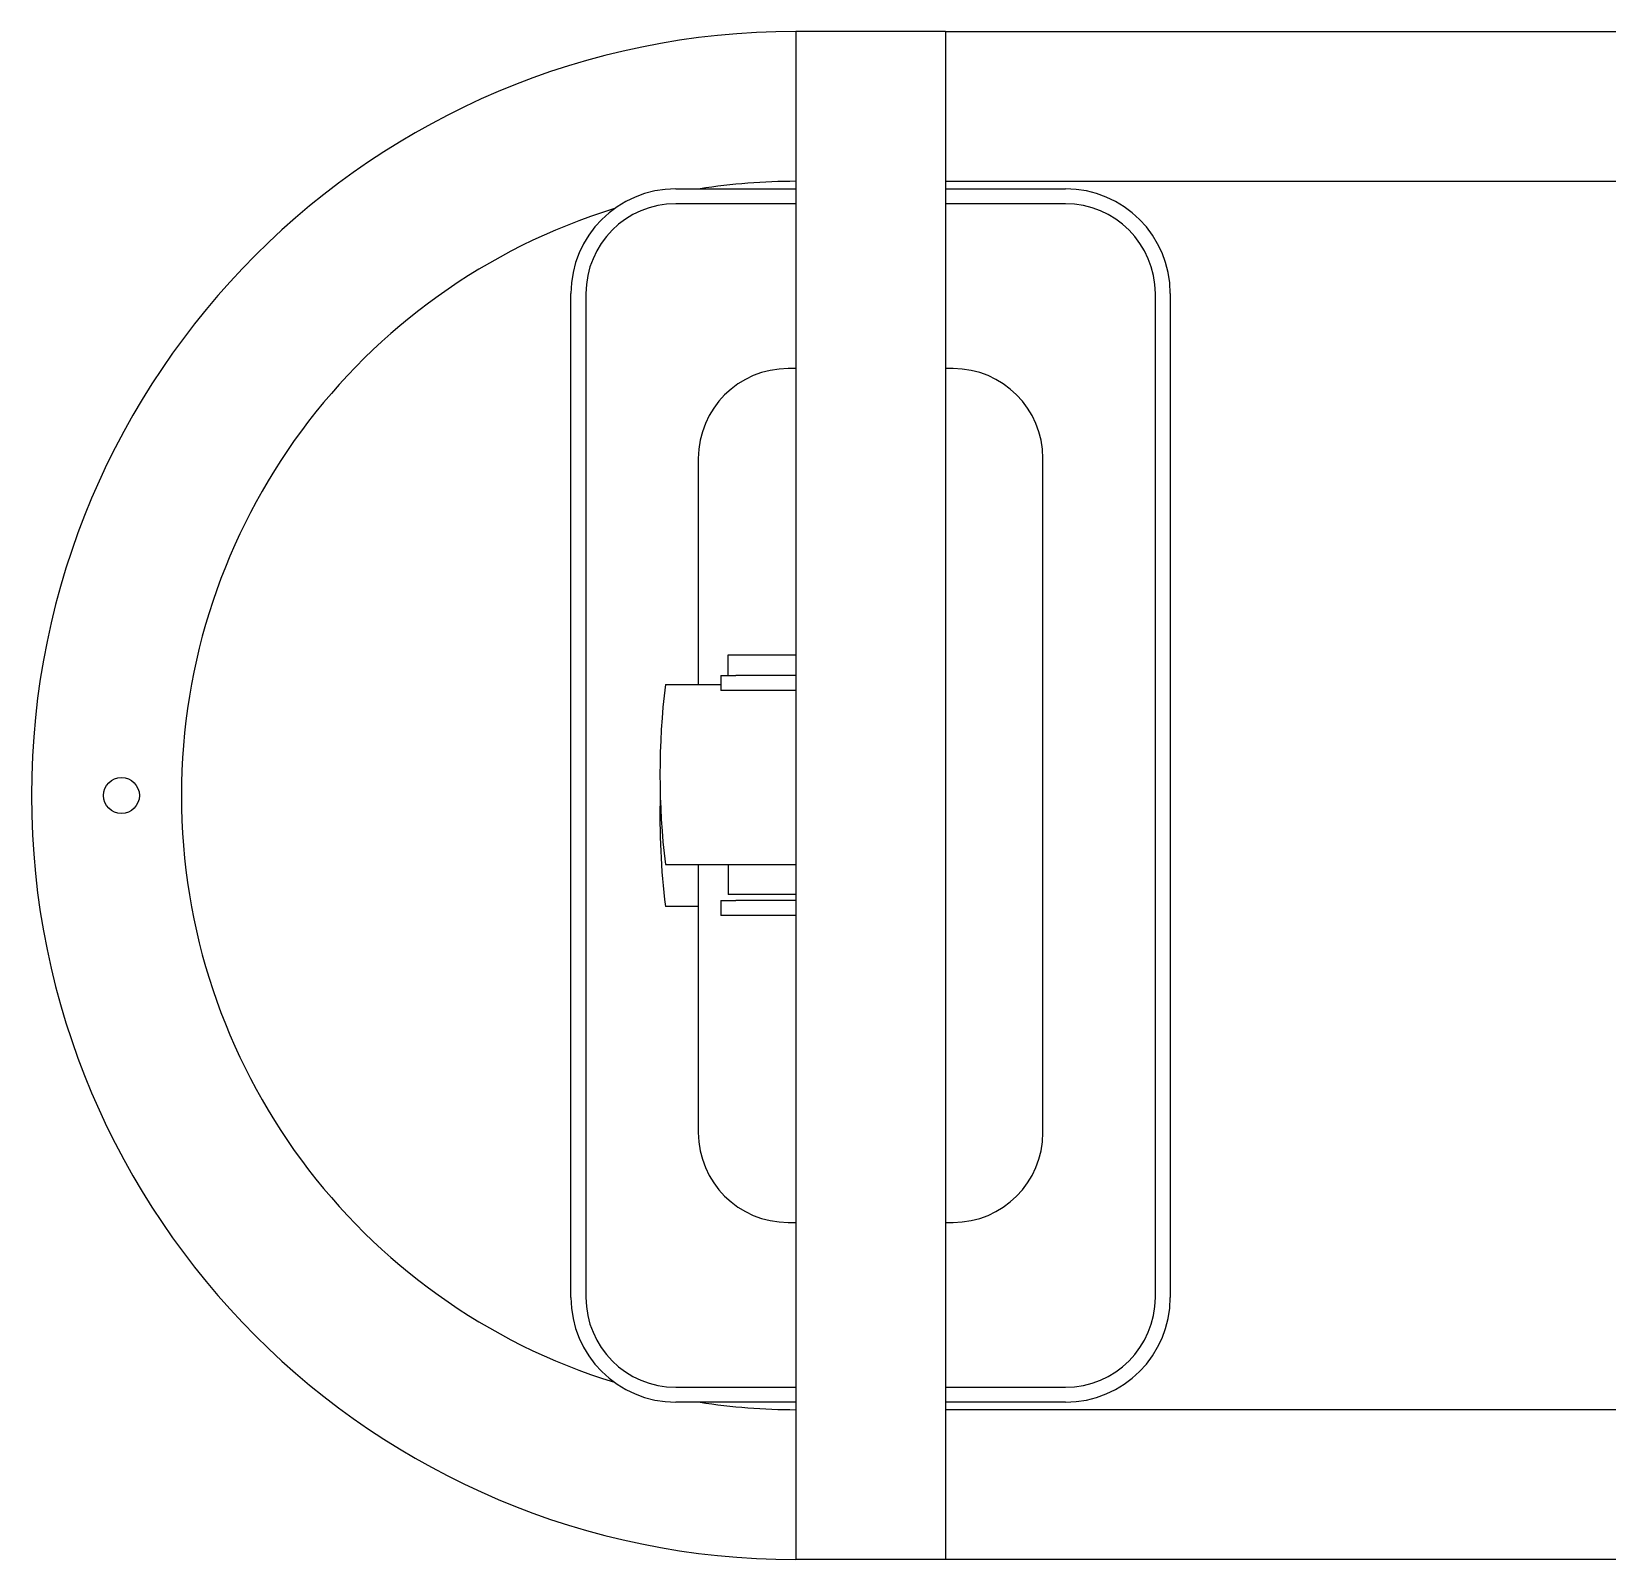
# Model space of a CAD drawing. Header units: millimetres. Extents: x -396 to 32754, y 354 to 22128.
# Drawn here: x 13467 to 13993, y 1217 to 1727 of the extents above; entities that cross this region are included whole.
import ezdxf

# ---------------------------------------------------------------- set-up
doc = ezdxf.new("R2010")
doc.units = ezdxf.units.MM
doc.layers.add('equipments', color=250, linetype='Continuous')
doc.layers.add('furniture', color=26, linetype='Continuous')

# ---------------------------------------------------------------- blocks, each defined once
blk = doc.blocks.new('Fit13')
at = {"layer": 'equipments'}
for p, q in [((-804, 679.31), (-804, 169.31)), ((-754, 679.31), (-804, 679.31)), ((-754, 679.31), (-754, 169.31)), ((-754, 679.31), (-155, 679.31)), ((-844, 626.81), (-804, 626.81)), ((-754, 629.31), (-155, 629.31)), ((-754, 626.81), (-714, 626.81)), ((-804, 621.81), (-844, 621.81)), ((-714, 621.81), (-754, 621.81)), ((-879, 256.81), (-879, 591.81)), ((-874, 591.81), (-874, 256.81)), ((-684, 256.81), (-684, 591.81)), ((-679, 591.81), (-679, 256.81)), ((-804, 566.81), (-806.5, 566.81)), ((-751.5, 566.81), (-754, 566.81)), ((-836.5, 536.81), (-836.5, 461.31)), ((-721.5, 311.81), (-721.5, 536.81)), ((-826.5, 471.31), (-814, 471.31)), ((-826.5, 464.31), (-826.5, 471.31)), ((-814, 471.31), (-804, 471.31)), ((-829, 464.31), (-824, 464.31)), ((-829, 464.31), (-829, 459.31)), ((-804, 464.31), (-824, 464.31)), ((-847.5, 461.31), (-829, 461.31)), ((-824, 459.31), (-829, 459.31)), ((-804, 459.31), (-824, 459.31)), ((-847.5, 401.31), (-814, 401.31)), ((-836.5, 401.31), (-836.5, 311.81)), ((-826.5, 401.31), (-826.5, 391.31)), ((-814, 401.31), (-804, 401.31)), ((-829, 389.31), (-824, 389.31)), ((-829, 389.31), (-829, 384.31)), ((-814, 391.31), (-826.5, 391.31)), ((-804, 389.31), (-824, 389.31)), ((-804, 391.31), (-814, 391.31)), ((-836.5, 387.31), (-847.5, 387.31)), ((-824, 384.31), (-829, 384.31)), ((-804, 384.31), (-824, 384.31)), ((-806.5, 281.81), (-804, 281.81)), ((-754, 281.81), (-751.5, 281.81)), ((-844, 226.81), (-804, 226.81)), ((-754, 226.81), (-714, 226.81)), ((-804, 221.81), (-844, 221.81)), ((-714, 221.81), (-754, 221.81)), ((-480.44, 219.31), (-754, 219.31)), ((-754, 169.31), (-804, 169.31)), ((-460.2, 169.31), (-754, 169.31))]:
    blk.add_line(p, q, dxfattribs=at)
blk.add_circle((-1029, 424.31), 6, dxfattribs=at)
for centre, radius, start, end in [((-804, 424.31), 255, 90, 270), ((-844, 591.81), 35, 90, 180), ((-804, 424.31), 205, 90, 98.9572), ((-714, 591.81), 35, 0, 90), ((-844, 591.81), 30, 90, 180), ((-714, 591.81), 30, 0, 90), ((-804, 424.31), 205, 107.1641, 252.8359), ((-806.5, 536.81), 30, 90, 180), ((-751.5, 536.81), 30, 0, 90), ((-599.31, 431.31), 250, 173.1079, 186.8921), ((-599.31, 417.31), 250, 178.3955, 186.8921), ((-806.5, 311.81), 30, 180, 270), ((-751.5, 311.81), 30, 270, 0), ((-844, 256.81), 35, 180, 270), ((-844, 256.81), 30, 180, 270), ((-714, 256.81), 35, 270, 0), ((-714, 256.81), 30, 270, 0), ((-804, 424.31), 205, 261.0428, 270)]:
    blk.add_arc(centre, radius, start, end, dxfattribs=at)

msp = doc.modelspace()

# ---------------------------------------------------------------- block references
at = {"layer": 'furniture'}
msp.add_blockref('Fit13', (14526.2, 1048.19), dxfattribs=at)

doc.saveas('drawing.dxf')
